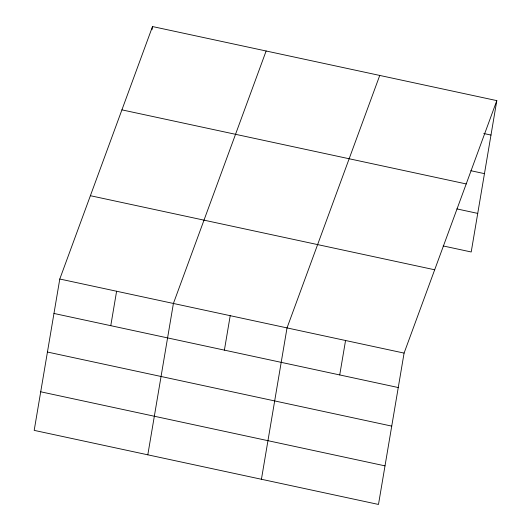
<?xml version="1.0" encoding="UTF-8"?>
<svg xmlns="http://www.w3.org/2000/svg" width="531" height="531" viewBox="0 0 531 531"><rect width="100%" height="100%" fill="white"/><g stroke="black" fill="none" stroke-linecap="round" stroke-linejoin="round"><path stroke-width="0.8" d="M59.791 279.021L34.19 430.375L378.484 504.45L404.084 353.095L496.81 100.624L152.516 26.55L59.791 279.021L404.084 353.095M151.972 29.756L152.516 26.55M110.773 325.682L116.601 291.247M147.81 454.821L173.405 303.466L266.131 50.996M224.394 350.128L230.215 315.686M261.425 479.267L287.025 327.912L379.751 75.442M339.727 374.939L345.555 340.504M496.81 100.624L471.209 251.979L443.146 245.939M483.768 133.513L490.983 135.06M470.831 170.71L484.458 173.644M121.918 109.864L466.211 183.938M456.886 208.909L477.734 213.396M90.389 195.707L434.683 269.781M53.963 313.456L398.257 387.537M47.438 352.04L391.732 426.114M40.714 391.792L385.008 465.866"/></g></svg>
